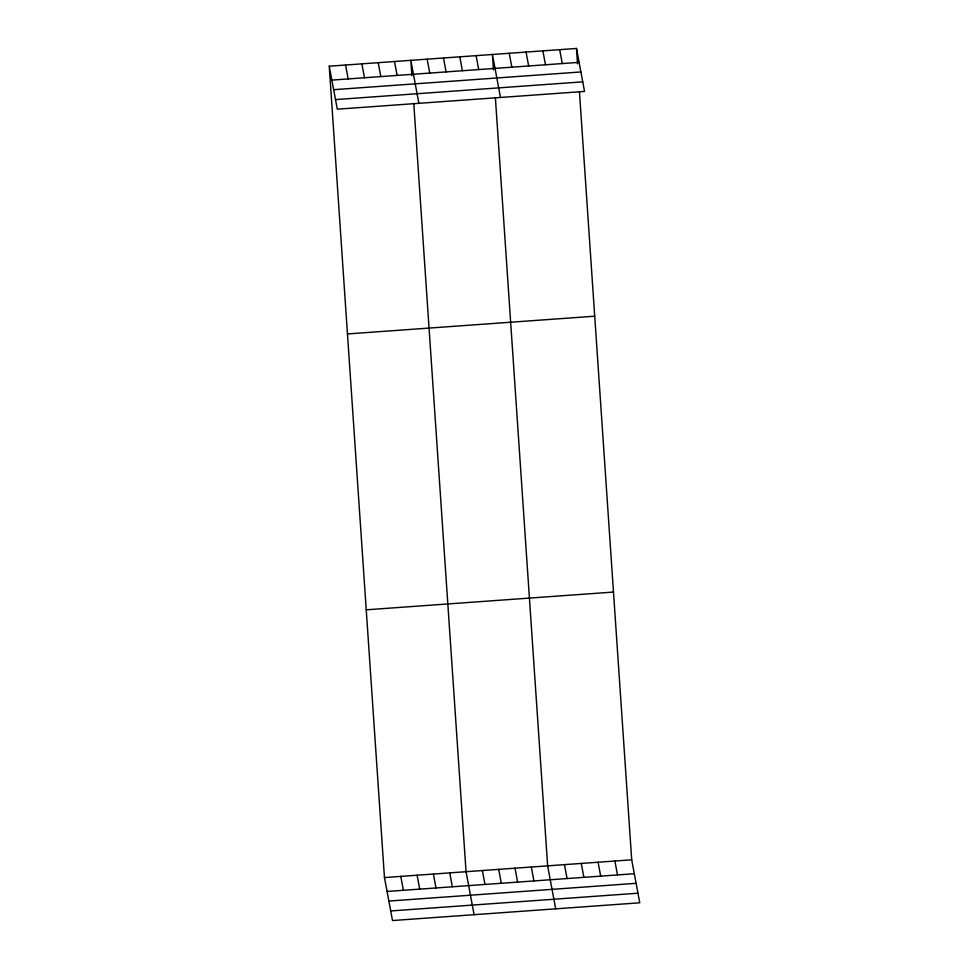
<?xml version="1.0" encoding="UTF-8"?>
<svg xmlns="http://www.w3.org/2000/svg" width="969" height="969" viewBox="0 0 969 969"><rect width="100%" height="100%" fill="white"/><g stroke="black" fill="none" stroke-linecap="round" stroke-linejoin="round"><path stroke-width="1.45" d="M329.242 66.195L576.494 48.45L584.537 91.437L337.297 109.182L329.242 66.195L384.463 877.563L392.506 920.55L639.758 902.805L631.703 859.818L579.438 91.68M331.846 80.1L579.099 62.355M333.651 89.693L580.891 71.948M335.492 99.589L582.744 81.844M347.471 333.942L594.712 316.197M366.234 609.816L613.486 592.059M384.463 877.563L631.703 859.818M387.055 891.468L634.307 873.723M388.86 901.061L636.112 883.316M390.713 910.957L637.953 893.2M559.682 49.661L562.286 63.566M542.87 50.86L545.474 64.766M526.058 52.072L528.662 65.977M509.246 53.283L511.85 67.176M500.476 97.469L492.434 54.482L493.475 69.829M476.118 55.657L478.71 69.562M614.891 861.017L617.495 874.922M459.791 56.832L462.395 70.725M598.079 862.228L600.683 876.133M443.475 57.995L446.079 71.9M581.267 863.44L583.871 877.333M427.159 59.17L429.764 73.075M564.455 864.639L567.059 878.544M418.887 103.332L410.844 60.344L411.886 75.679M555.685 908.837L547.642 865.85L495.377 97.712M394.516 61.507L397.12 75.412M531.327 867.025L533.931 880.918M378.201 62.682L380.805 76.587M515.011 868.188L517.603 882.093M361.885 63.857L364.489 77.762M498.684 869.363L501.288 883.268M345.57 65.02L348.162 78.925M482.368 870.537L484.972 884.443M474.095 914.688L466.053 871.7L413.775 103.574M449.737 872.875L452.329 886.78M433.409 874.05L436.014 887.955M417.094 875.213L419.698 889.118M400.778 876.388L403.383 890.293M576.494 48.45L577.536 63.784"/></g></svg>
